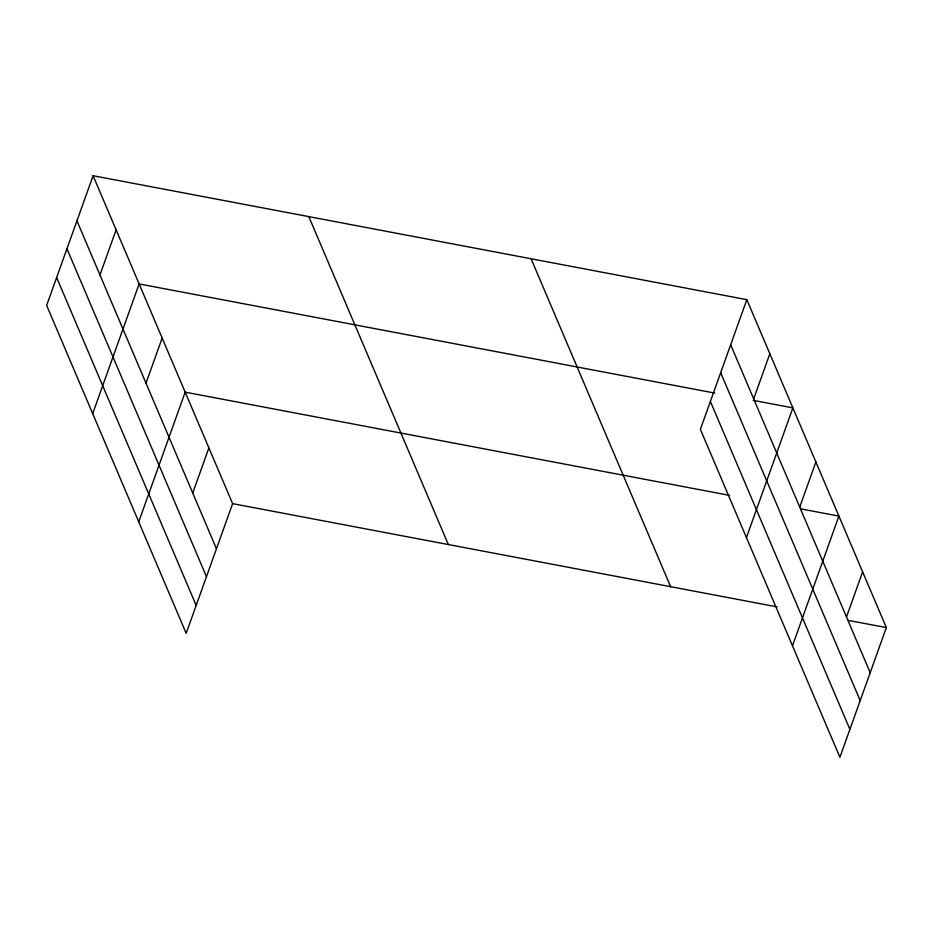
<?xml version="1.0" encoding="UTF-8"?>
<svg xmlns="http://www.w3.org/2000/svg" width="933" height="933" viewBox="0 0 933 933"><rect width="100%" height="100%" fill="white"/><g stroke="black" fill="none" stroke-linecap="round" stroke-linejoin="round"><path stroke-width="1.4" d="M93.09 175.719L46.65 305.418L186.18 633.332L232.609 503.645L93.09 175.719L746.82 299.668L886.35 627.582L839.91 757.281L700.391 429.355L746.82 299.668M99.959 274.943L116.112 229.833M92.694 413.622L139.134 283.935L714.806 393.085M146.003 383.16L162.155 338.049M138.737 521.839L185.177 392.152L729.629 495.376M192.734 493.009L208.899 447.898M753.689 398.892L769.842 353.77M746.435 537.571L792.863 407.884L753.129 400.35M799.733 507.109L815.885 461.987M792.479 645.788L838.907 516.101L800.584 508.835M846.476 616.958L862.628 571.847M232.609 503.645L777.061 606.87M848.027 620.328L886.35 627.582M730.667 344.778L870.197 672.705M720.673 372.699L860.203 700.613M710.375 401.447L849.905 729.361M531.087 258.768L670.617 586.682M308.823 216.631L448.341 544.545M76.926 220.841L216.456 548.756M66.943 248.749L206.461 576.664M56.645 277.498L196.175 605.424"/></g></svg>
